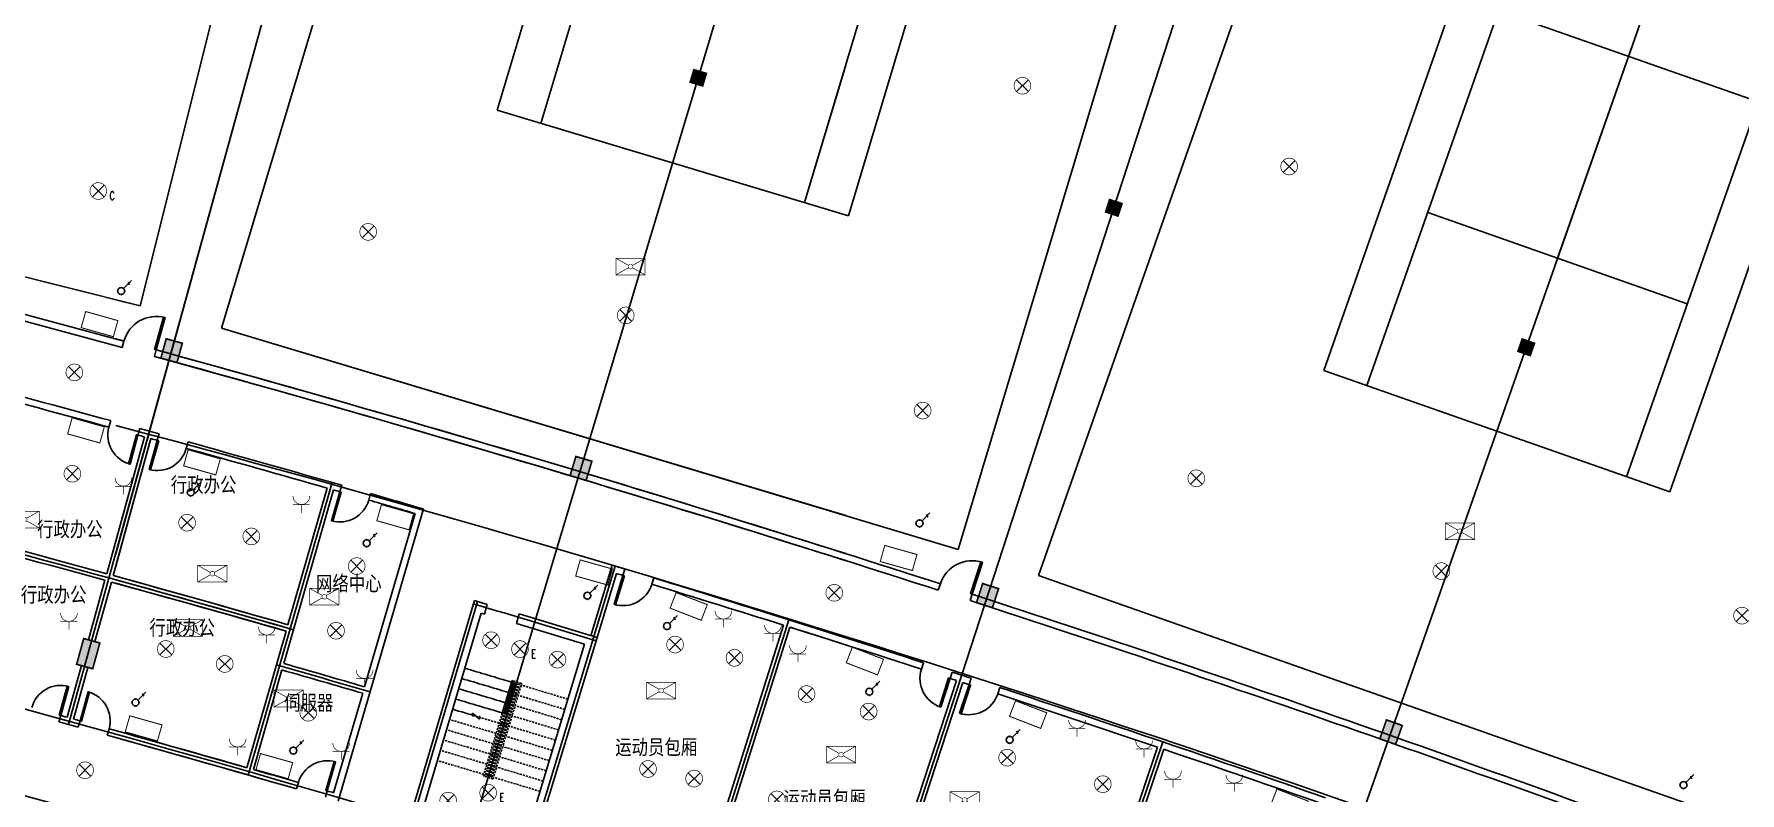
# Model space of a CAD drawing. Extents: x 23618587 to 48466785, y 42305484 to 86624613.
# Drawn here: x 24291357 to 24342374, y 43355228 to 43377924 of the extents above; entities that cross this region are included whole.
import ezdxf

# ---------------------------------------------------------------- set-up
doc = ezdxf.new("R2010")
doc.units = 0
doc.header["$MEASUREMENT"] = 0
doc.linetypes.add('HIDDEN', pattern=[9.525, 6.35, -3.175])
doc.layers.get('0').update_dxf_attribs({"linetype": 'CONTINUOUS'})
for name, color, linetype in [('AC-W', 7, 'CONTINUOUS'), ('设备-动力', 3, 'CONTINUOUS'), ('设备-插座', 3, 'CONTINUOUS'), ('设备-照明', 3, 'CONTINUOUS'), ('设备-箱柜', 3, 'CONTINUOUS')]:
    doc.layers.add(name, color=color, linetype=linetype)
doc.styles.add('IDQSTYLE', font='simplex.shx', dxfattribs={"width": 0.7, "bigfont": 'hzfs1.shx'})
doc.styles.add('Q1', font='SimSun.ttf', dxfattribs={"width": 0.8, "height": 450})

# ---------------------------------------------------------------- blocks, each defined once
blk = doc.blocks.new('HC000426')
at = {"color": 0, "linetype": 'Continuous', "const_width": 0.3}
blk.add_lwpolyline([(5, 2.5), (-5, 2.5), (-5, -2.5), (5, -2.5)], close=True, dxfattribs=at)
at = {"color": 0, "style": 'IDQSTYLE', "width": 0.7}
blk.add_attdef('PSFHATT', (7, -2.5), '', height=2.5, dxfattribs=at)
blk = doc.blocks.new('HC000001')
at = {"color": 0, "linetype": 'Continuous'}
for p, q in [((1.77, 1.77), (-1.77, -1.77)), ((-1.77, 1.77), (1.77, -1.77))]:
    blk.add_line(p, q, dxfattribs=at)
at = {"color": 0, "linetype": 'Continuous', "const_width": 0.2}
blk.add_lwpolyline([(1.77, -1.77, 0.198912), (2.5, 0, 0.198912), (1.77, 1.77, 0.198912), (0, 2.5, 0.198912), (-1.77, 1.77, 0.198912), (-2.5, 0, 0.198912), (-1.77, -1.77, 0.198912), (0, -2.5, 0.198912)], format="xyb", close=True, dxfattribs=at)
at = {"color": 0, "style": 'IDQSTYLE', "width": 0.7}
for tag, p in [('PSFHATT', (-5.49, 3.24)), ('C', (3.36, -2.66))]:
    blk.add_attdef(tag, p, '', height=2.5, dxfattribs=at)
blk = doc.blocks.new('HC002297100793')
at = {"color": 0}
for p, q in [((0.74, 1.78), (3.12, 4.17)), ((2.09, 3.72), (2.47, 2.92))]:
    blk.add_line(p, q, dxfattribs=at)
blk.add_circle((0, 1.04), 1.04, dxfattribs=at)
for p in [(-1.04, 1.04), (0, 2.08), (0, 0), (1.04, 1.04)]:
    blk.add_point(p, dxfattribs=at)
at = {"color": 0, "width": 0.7}
blk.add_attdef('PSFHATT', (3.15, 0), '', height=0.025, dxfattribs=at)
blk = doc.blocks.new('HC001494')
at = {"color": 0, "linetype": 'Continuous'}
for p, q in [((-1.77, 1.77), (1.77, -1.77)), ((1.77, 1.77), (-1.77, -1.77))]:
    blk.add_line(p, q, dxfattribs=at)
at = {"color": 0, "linetype": 'Continuous', "const_width": 0.2}
blk.add_lwpolyline([(1.77, -1.77, 0.198912), (2.5, 0, 0.198912), (1.77, 1.77, 0.198912), (0, 2.5, 0.198912), (-1.77, 1.77, 0.198912), (-2.5, 0, 0.198912), (-1.77, -1.77, 0.198912), (0, -2.5, 0.198912)], format="xyb", close=True, dxfattribs=at)
at = {"color": 0, "style": 'IDQSTYLE', "width": 0.7}
blk.add_attdef('PSFHATT', (4.5, -2.5), '', height=2.5, dxfattribs=at)
blk = doc.blocks.new('HC000704')
at = {"color": 0, "linetype": 'Continuous', "const_width": 0.2}
for points in [[(-0.61, 0.35), (-4.38, 2.5)], [(-4.38, 2.5), (4.37, 2.5), (4.37, -2.5), (-4.38, -2.5), (-4.38, 2.5)], [(4.37, 2.5), (0.61, 0.35)], [(-0.61, -0.35), (-4.38, -2.5)], [(0.61, -0.35), (4.37, -2.5)]]:
    blk.add_lwpolyline(points, dxfattribs=at)
at = {"color": 0, "linetype": 'Continuous', "const_width": 0.16}
blk.add_lwpolyline([(0, -0.71, 0.198912), (0.5, -0.5, 0.198912), (0.71, 0, 0.198912), (0.5, 0.5, 0.198912), (0, 0.71, 0.198912), (-0.5, 0.5, 0.198912), (-0.71, 0, 0.198912), (-0.5, -0.5, 0.198912)], format="xyb", close=True, dxfattribs=at)
at = {"color": 0, "style": 'IDQSTYLE', "width": 0.7}
blk.add_attdef('PSFHATT', (6.37, -2.5), '', height=2.5, dxfattribs=at)
blk = doc.blocks.new('HC001847003903')
at = {"color": 0, "linetype": 'Continuous'}
for p, q in [((-1.77, 1.77), (1.77, -1.77)), ((1.77, 1.77), (-1.77, -1.77))]:
    blk.add_line(p, q, dxfattribs=at)
at = {"color": 0, "linetype": 'Continuous', "const_width": 0.2}
blk.add_lwpolyline([(1.77, -1.77, 0.198912), (2.5, 0, 0.198912), (1.77, 1.77, 0.198912), (0, 2.5, 0.198912), (-1.77, 1.77, 0.198912), (-2.5, 0, 0.198912), (-1.77, -1.77, 0.198912), (0, -2.5, 0.198912)], format="xyb", close=True, dxfattribs=at)
at = {"color": 0, "style": 'IDQSTYLE', "width": 0.7}
blk.add_attdef('E', (3.36, -2.66), '', height=2.5, dxfattribs=at)
at = {"color": 0, "width": 0.7}
blk.add_attdef('PSFHATT', (6.44, -2.66), '', height=2.5, dxfattribs=at)
blk = doc.blocks.new('HC000133')
at = {"color": 0, "linetype": 'Continuous', "const_width": 0.2}
for points in [[(-2.55, 2.48), (2.48, 2.48)], [(0, 2.5), (0, 0)]]:
    blk.add_lwpolyline(points, dxfattribs=at)
blk.add_lwpolyline([(-2.5, 5, 0.198912), (-1.77, 3.23, 0.198912), (0, 2.5, 0.198912), (1.77, 3.23, 0.198912), (2.5, 5)], format="xyb", dxfattribs=at)
at = {"color": 0, "style": 'IDQSTYLE', "width": 0.7}
blk.add_attdef('PSFHATT', (4.5, 0), '', height=2.5, dxfattribs=at)

msp = doc.modelspace()

# ---------------------------------------------------------------- hatches: boundary and pattern name
at = {"layer": 'AC-W'}
for points in [[(24295790.30639, 43368677.59241), (24295308.2476, 43368810.33022), (24295148.9676, 43368231.8582), (24295631.02638, 43368099.12038)], [(24295790.30639, 43368677.59241), (24295308.2476, 43368810.33022), (24295148.9676, 43368231.8582), (24295631.02638, 43368099.12038)], [(24308039.01129, 43365147.33038), (24307560.12217, 43365291.08437), (24307387.60761, 43364716.42036), (24307866.49673, 43364572.66637)], [(24308039.01129, 43365147.33038), (24307560.12217, 43365291.08437), (24307387.60761, 43364716.42036), (24307866.49673, 43364572.66637)], [(24319542.03584, 43360920.00585), (24320017.48631, 43360765.25816), (24320203.22068, 43361335.78664), (24319727.77021, 43361490.53433)], [(24293322.58046, 43359712.53341), (24292840.5068, 43359845.21718), (24292628.21277, 43359073.89932), (24293110.28643, 43358941.21555)], [(24332276.39305, 43357245.00742), (24331804.65205, 43357410.71932), (24331605.80304, 43356844.62827), (24332077.54404, 43356678.91637)]]:
    msp.add_hatch(color=7, dxfattribs=at).paths.add_polyline_path(points)

# ---------------------------------------------------------------- linework, layer by layer
at = {"layer": 'AC-W', "color": 7, "ltscale": 300}
for p, q in [((24292390.74291, 43357270.86019), (24307453.54742, 43411985.79285)), ((24293797.68593, 43362381.51489), (24307453.54742, 43411985.79285)), ((24304377.63266, 43353821.89391), (24320696.74474, 43408174.89825)), ((24316281.88998, 43350097.7092), (24333848.89883, 43404060.7719)), ((24328097.19679, 43346100.28264), (24346902.50928, 43399643.93514)), ((24304377.63266, 43353821.89391), (24315631.94022, 43391305.88352)), ((24297763.90903, 43355761.81361), (24300269.55757, 43364510.05489)), ((24297763.90903, 43355761.81361), (24300269.55757, 43364510.05489)), ((24306095.03503, 43353303.15237), (24308740.70956, 43362010.06953)), ((24306095.03503, 43353303.15237), (24308740.70956, 43362010.06953)), ((24302658.52083, 43354334.9419), (24304620.77832, 43360950.01317)), ((24302658.52083, 43354334.9419), (24304620.77832, 43360950.01317)), ((24311196.36591, 43351725.54768), (24313927.78141, 43360405.94913)), ((24311196.36591, 43351725.54768), (24313927.78141, 43360405.94913)), ((24322201.05527, 43348133.02194), (24325117.43288, 43356753.04176))]:
    msp.add_line(p, q, dxfattribs=at)
at = {"layer": 'AC-W', "color": 7}
for p, q in [((24304496.43663, 43409565.64842), (24294527.64148, 43369796.02279)), ((24304496.43663, 43409565.64842), (24294527.64148, 43369796.02279)), ((24308755.37016, 43408393.18087), (24296965.35086, 43369124.93104)), ((24308755.37016, 43408393.18087), (24296965.35086, 43369124.93104)), ((24318993.88125, 43362511.01777), (24330783.90056, 43401779.2676)), ((24321397.20567, 43361728.64518), (24334983.42262, 43400412.16504)), ((24312038.72844, 43398412.44938), (24305203.39286, 43375646.4421)), ((24312038.72844, 43398412.44938), (24305203.39286, 43375646.4421)), ((24313350.86264, 43398018.4902), (24306515.52706, 43375252.48292)), ((24313350.86264, 43398018.4902), (24306515.52706, 43375252.48292)), ((24321233.24548, 43395651.8595), (24314397.90989, 43372885.85222)), ((24322545.37968, 43395257.90032), (24315710.0441, 43372491.89304)), ((24337804.0515, 43390290.62808), (24329927.35938, 43367863.62157)), ((24339096.64716, 43389836.64962), (24331219.95504, 43367409.6431)), ((24346861.65615, 43387109.46509), (24338984.96403, 43364682.45858)), ((24348154.25181, 43386655.48662), (24340277.55969, 43364228.48011)), ((24341161.58092, 43383297.9572), (24336920.03026, 43371221.151)), ((24333007.12, 43379378.67257), (24343591.42411, 43375661.31043)), ((24315631.94022, 43376995.95669), (24314397.90989, 43372885.85222)), ((24305203.39286, 43375646.4421), (24315710.0441, 43372491.89304)), ((24305203.39286, 43375646.4421), (24315710.0441, 43372491.89304)), ((24294527.64148, 43369796.02279), (24272218.33649, 43375388.15215)), ((24333037.52577, 43372584.74326), (24340802.53476, 43369857.55873)), ((24294527.64148, 43369796.02279), (24293797.68593, 43369978.99603)), ((24296965.35086, 43369124.93104), (24315631.94022, 43363520.41722)), ((24296965.35086, 43369124.93104), (24318993.40237, 43362511.16155)), ((24293991.76735, 43368548.51469), (24294044.34577, 43368741.47974)), ((24293991.76735, 43368548.51469), (24294044.34577, 43368741.47974)), ((24294956.17994, 43368284.79778), (24295009.10733, 43368477.6674)), ((24294956.17994, 43368284.79778), (24295009.10733, 43368477.6674)), ((24340277.55969, 43364228.48011), (24329927.35938, 43367863.62157)), ((24293595.90223, 43366168.82557), (24293648.56608, 43366361.76732)), ((24294463.78835, 43365931.17167), (24294516.76762, 43366124.02705)), ((24294463.78835, 43365931.17167), (24294516.76762, 43366124.02705)), ((24295042.16267, 43365771.94751), (24295095.35212, 43365964.74503)), ((24295042.16267, 43365771.94751), (24295095.35212, 43365964.74503)), ((24293528.53876, 43361780.60913), (24294656.58156, 43365878.17182)), ((24293721.36523, 43361727.52476), (24294849.40803, 43365825.08746)), ((24293797.68593, 43362758.27365), (24294656.58156, 43365878.17182)), ((24293797.68593, 43362004.75613), (24294849.40803, 43365825.08746)), ((24295909.39792, 43365531.92935), (24295962.90255, 43365724.63964)), ((24295909.39792, 43365531.92935), (24295962.90255, 43365724.63964)), ((24300502.81701, 43364235.11848), (24300557.991, 43364427.35748)), ((24300502.81701, 43364235.11848), (24300557.991, 43364427.35748)), ((24298823.752, 43359098.97838), (24300310.62039, 43364290.24252)), ((24298823.752, 43359098.97838), (24300310.62039, 43364290.24252)), ((24298948.13086, 43360259.59457), (24300118.35135, 43364345.31172)), ((24298948.13086, 43360259.59457), (24300118.35135, 43364345.31172)), ((24301367.53209, 43363986.17363), (24301423.02033, 43364178.32215)), ((24301367.53209, 43363986.17363), (24301423.02033, 43364178.32215)), ((24300452.52971, 43354984.22097), (24303001.75405, 43363719.86393)), ((24300452.52971, 43354984.22097), (24303001.75405, 43363719.86393)), ((24301241.00846, 43358400.11055), (24302753.73499, 43363583.89869)), ((24301241.00846, 43358400.11055), (24302753.73499, 43363583.89869)), ((24308003.97186, 43359929.42278), (24308645.02651, 43362039.13418)), ((24308003.97186, 43359929.42278), (24308645.02651, 43362039.13418)), ((24308969.52817, 43361731.42631), (24309027.77915, 43361922.75541)), ((24308969.52817, 43361731.42631), (24309027.77915, 43361922.75541)), ((24292984.79975, 43359805.50264), (24293475.45439, 43361587.78265)), ((24293177.62922, 43359752.42913), (24293668.28087, 43361534.69828)), ((24308195.33268, 43359871.27609), (24308778.24063, 43361789.62667)), ((24308195.33268, 43359871.27609), (24308778.24063, 43361789.62667)), ((24309830.13812, 43361468.64083), (24309888.70187, 43361659.87442)), ((24309830.13812, 43361468.64083), (24309888.70187, 43361659.87442)), ((24318400.66835, 43361289.65043), (24318462.07901, 43361479.98889)), ((24343097.71681, 43354107.10884), (24321397.67742, 43361728.47949)), ((24319351.91046, 43360981.79219), (24319413.66532, 43361172.01926)), ((24297722.84117, 43355981.60838), (24298893.06166, 43360067.32553)), ((24297722.84117, 43355981.60838), (24298893.06166, 43360067.32553)), ((24307248.29576, 43359849.25063), (24307248.28212, 43359849.20553)), ((24307248.29576, 43359849.25063), (24307248.28212, 43359849.20553)), ((24307344.01585, 43359820.30821), (24307344.02949, 43359820.35331)), ((24307344.01585, 43359820.30821), (24307344.02949, 43359820.35331)), ((24311926.40188, 43354378.75271), (24313772.35855, 43360245.17797)), ((24311926.40188, 43354378.75271), (24313772.35855, 43360245.17797)), ((24312117.17994, 43354318.7216), (24313963.1366, 43360185.14686)), ((24312117.17994, 43354318.7216), (24313963.1366, 43360185.14686)), ((24292347.41159, 43357490.21995), (24292772.46229, 43359034.19673)), ((24292540.23806, 43357437.13558), (24292965.29175, 43358981.12322)), ((24297915.11021, 43355926.53918), (24298768.6828, 43358906.70933)), ((24297915.11021, 43355926.53918), (24298768.6828, 43358906.70933)), ((24317895.61396, 43358930.72068), (24317957.10889, 43359121.03193)), ((24318751.63253, 43358653.34384), (24318813.43856, 43358843.55429)), ((24305350.04394, 43357582.26851), (24305651.64034, 43358586.77601)), ((24305350.04394, 43357582.26851), (24305651.64034, 43358586.77601)), ((24305403.51468, 43357586.48414), (24305699.53174, 43358572.40889)), ((24305403.51468, 43357586.48414), (24305699.53174, 43358572.40889)), ((24305456.98476, 43357590.69758), (24305733.04375, 43358510.14929)), ((24305456.98476, 43357590.69758), (24305733.04375, 43358510.14929)), ((24316992.06643, 43352602.30975), (24318941.77992, 43358591.52011)), ((24317182.23968, 43352540.38935), (24319131.95666, 43358529.61042)), ((24319322.05907, 43358467.64852), (24319384.0724, 43358657.79149)), ((24320177.31856, 43358187.93992), (24320239.64271, 43358377.98123)), ((24300316.56447, 43355232.24003), (24301184.98155, 43358208.1184)), ((24300316.56447, 43355232.24003), (24301184.98155, 43358208.1184)), ((24292101.53457, 43357350.39193), (24292154.5121, 43357543.24779)), ((24292679.90715, 43357191.16825), (24292733.09833, 43357383.96528)), ((24304681.29464, 43357430.96964), (24304466.19411, 43357614.63173)), ((24304474.18971, 43357513.21617), (24304466.19411, 43357614.63173)), ((24304681.29464, 43357430.96964), (24304466.19411, 43357614.63173)), ((24304474.18971, 43357513.21617), (24304466.19411, 43357614.63173)), ((24304681.29464, 43357430.96964), (24304673.57102, 43357528.93539)), ((24304681.29464, 43357430.96964), (24304673.57102, 43357528.93539)), ((24293547.13444, 43356951.13139), (24293600.64598, 43357143.83975)), ((24322987.64974, 43350770.01239), (24324958.60826, 43356595.63027)), ((24323177.10072, 43350705.91618), (24325148.05925, 43356531.53406)), ((24299204.42449, 43355347.0663), (24299260.02582, 43355539.18213)), ((24299204.42449, 43355347.0663), (24299260.02582, 43355539.18213)), ((24300068.57792, 43355096.18837), (24300124.49845, 43355288.21153)), ((24300068.57792, 43355096.18837), (24300124.49845, 43355288.21153))]:
    msp.add_line(p, q, dxfattribs=at)
at = {"layer": 'AC-W', "color": 7, "ltscale": 1000}
for p, q in [((24302562.64722, 43354363.37167), (24304524.91253, 43360978.46929)), ((24302562.64722, 43354363.37167), (24304524.91253, 43360978.46929)), ((24304524.91253, 43360978.46929), (24304908.42814, 43360864.62926)), ((24304524.91253, 43360978.46929), (24304908.42814, 43360864.62926)), ((24304908.42814, 43360864.62926), (24304822.95488, 43360577.06305)), ((24304908.42814, 43360864.62926), (24304822.95488, 43360577.06305)), ((24304727.20179, 43360605.51423), (24302935.56817, 43354565.64218)), ((24304727.20179, 43360605.51423), (24302935.56817, 43354565.64218)), ((24304822.95488, 43360577.06305), (24304727.20179, 43360605.51423)), ((24304822.95488, 43360577.06305), (24304727.20179, 43360605.51423)), ((24305780.89905, 43360291.38233), (24305866.89671, 43360578.79215)), ((24305780.89905, 43360291.38233), (24305866.89671, 43360578.79215)), ((24307822.50447, 43359676.17109), (24305780.89905, 43360291.38233)), ((24307822.50447, 43359676.17109), (24305780.89905, 43360291.38233)), ((24305866.89671, 43360578.79215), (24308195.33268, 43359871.27609)), ((24305866.89671, 43360578.79215), (24308195.33268, 43359871.27609)), ((24308195.33268, 43359871.27609), (24306248.85945, 43353465.43101)), ((24308195.33268, 43359871.27609), (24306248.85945, 43353465.43101)), ((24305990.88352, 43353648.30497), (24307822.50447, 43359676.17109)), ((24305990.88352, 43353648.30497), (24307822.50447, 43359676.17109))]:
    msp.add_line(p, q, dxfattribs=at)
at = {"layer": 'AC-W', "color": 7, "linetype": 'HIDDEN', "ltscale": 10}
for p, q in [((24305000.643, 43355723.03802), (24305828.81997, 43358481.39314)), ((24305000.643, 43355723.03802), (24305828.81997, 43358481.39314)), ((24305048.52912, 43355708.65334), (24305876.70808, 43358467.01507)), ((24305048.52912, 43355708.65334), (24305876.70808, 43358467.01507)), ((24305082.03585, 43355646.37614), (24305938.96899, 43358500.50758)), ((24305082.03585, 43355646.37614), (24305938.96899, 43358500.50758)), ((24304794.70719, 43355732.64457), (24305350.04394, 43357582.26851)), ((24304794.70719, 43355732.64457), (24305350.04394, 43357582.26851)), ((24304856.97668, 43355766.16563), (24305403.51468, 43357586.48414)), ((24304856.97668, 43355766.16563), (24305403.51468, 43357586.48414)), ((24304904.86678, 43355751.79416), (24305456.98476, 43357590.69758)), ((24304904.86678, 43355751.79416), (24305456.98476, 43357590.69758))]:
    msp.add_line(p, q, dxfattribs=at)
at = {"layer": 'AC-W', "color": 7, "const_width": 40}
for points in [[(24311087.5838, 43376865.70177), (24311470.68226, 43376750.65581), (24311355.6363, 43376367.55736), (24310972.53784, 43376482.60331), (24311087.5838, 43376865.70177)], [(24311087.5838, 43376865.70177), (24311470.68226, 43376750.65581), (24311355.6363, 43376367.55736), (24310972.53784, 43376482.60331), (24311087.5838, 43376865.70177)], [(24323520.90476, 43372980.8294), (24323901.25132, 43372856.9888), (24323777.41071, 43372476.64224), (24323397.06415, 43372600.48284), (24323520.90476, 43372980.8294)], [(24335861.43315, 43368810.57015), (24336238.82595, 43368678.00063), (24336106.25643, 43368300.60784), (24335728.86363, 43368433.17735), (24335861.43315, 43368810.57015)]]:
    msp.add_lwpolyline(points, dxfattribs=at)
at = {"layer": 'AC-W', "color": 7}
for points in [[(24295009.10733, 43368477.6674), (24294960.86925, 43368490.85802), (24295224.68159, 43369455.61958), (24295272.91966, 43369442.42896)], [(24295009.10733, 43368477.6674), (24294960.86925, 43368490.85802), (24295224.68159, 43369455.61958), (24295272.91966, 43369442.42896)], [(24294463.20003, 43365929.03005), (24294419.76425, 43365940.79155), (24294184.53427, 43365072.07592), (24294227.97005, 43365060.31442)], [(24294463.20003, 43365929.03005), (24294419.76425, 43365940.79155), (24294184.53427, 43365072.07592), (24294227.97005, 43365060.31442)], [(24295041.57201, 43365769.80653), (24295084.90737, 43365757.68028), (24294842.38228, 43364890.97296), (24294799.04692, 43364903.09921)], [(24295041.57201, 43365769.80653), (24295084.90737, 43365757.68028), (24294842.38228, 43364890.97296), (24294799.04692, 43364903.09921)], [(24300502.20432, 43364232.98371), (24300545.41238, 43364220.4114), (24300293.96617, 43363356.25007), (24300250.7581, 43363368.82238)], [(24300502.20432, 43364232.98371), (24300545.41238, 43364220.4114), (24300293.96617, 43363356.25007), (24300250.7581, 43363368.82238)], [(24319413.66532, 43361172.01926), (24319366.08601, 43361187.41774), (24319674.05564, 43362139.00406), (24319721.63496, 43362123.60557)], [(24308968.8813, 43361729.30164), (24309011.88211, 43361716.03776), (24308746.60447, 43360856.02161), (24308703.60367, 43360869.28549)], [(24308968.8813, 43361729.30164), (24309011.88211, 43361716.03776), (24308746.60447, 43360856.02161), (24308703.60367, 43360869.28549)], [(24292154.5121, 43357543.24779), (24292111.10964, 43357555.13167), (24292348.78728, 43358423.18082), (24292392.18974, 43358411.29694)], [(24292733.09833, 43357383.96528), (24292776.46771, 43357371.96122), (24293016.5489, 43358239.34869), (24292973.17953, 43358251.35275)], [(24318750.94619, 43358651.23159), (24318708.09825, 43358664.98128), (24318433.10455, 43357808.02243), (24318475.95249, 43357794.27275)], [(24319321.37042, 43358465.53703), (24319364.10125, 43358451.4276), (24319081.91269, 43357596.81095), (24319039.18185, 43357610.92038)], [(24300124.49845, 43355288.21153), (24300081.2828, 43355300.75774), (24300332.20707, 43356165.07077), (24300375.42272, 43356152.52456)], [(24300124.49845, 43355288.21153), (24300081.2828, 43355300.75774), (24300332.20707, 43356165.07077), (24300375.42272, 43356152.52456)]]:
    msp.add_lwpolyline(points, close=True, dxfattribs=at)
at = {"layer": 'AC-W', "color": 7, "const_width": 50}
for points in [[(24295148.9676, 43368231.8582), (24295308.2476, 43368810.33022), (24295790.30639, 43368677.59241), (24295631.02638, 43368099.12038)], [(24295148.9676, 43368231.8582), (24295308.2476, 43368810.33022), (24295790.30639, 43368677.59241), (24295631.02638, 43368099.12038)], [(24307866.49673, 43364572.66637), (24308039.01129, 43365147.33038), (24307560.12217, 43365291.08437), (24307387.60761, 43364716.42036)], [(24307866.49673, 43364572.66637), (24308039.01129, 43365147.33038), (24307560.12217, 43365291.08437), (24307387.60761, 43364716.42036)], [(24320017.48631, 43360765.25816), (24320203.22068, 43361335.78664), (24319727.77021, 43361490.53433), (24319542.03584, 43360920.00585)], [(24293322.58046, 43359712.53341), (24292840.5068, 43359845.21718), (24292628.21277, 43359073.89932), (24293110.28643, 43358941.21555)], [(24331605.80304, 43356844.62827), (24331804.65205, 43357410.71932), (24332276.39305, 43357245.00742), (24332077.54404, 43356678.91637)]]:
    msp.add_lwpolyline(points, close=True, dxfattribs=at)
at = {"layer": 'AC-W', "color": 7}
for centre, radius, start, end in [((24148685.34615, 42835267.72991), 552922.67138, 74.7582617096, 77.2946194507), ((24148685.34615, 42835267.72991), 552722.67138, 74.7582617096, 77.2946194507), ((24295009.10733, 43368477.6674), 1000.18089, 74.706440577, 164.706440576), ((24295009.10733, 43368477.6674), 1000.18089, 74.706440577, 164.706440576), ((24148685.34615, 42835267.72991), 552722.67138, 74.7582617096, 74.7791128139), ((24148685.34615, 42835267.72991), 552922.67138, 74.7582617096, 74.7847516193), ((24148685.34615, 42835267.72991), 552922.67138, 72.4261514109, 74.6546194497), ((24148685.34615, 42835267.72991), 552922.67138, 72.1182616987, 74.6546194497), ((24148685.34615, 42835267.72991), 552722.67138, 72.4195850621, 74.6546194497), ((24148685.34615, 42835267.72991), 552722.67138, 72.1182616987, 74.6546194497), ((24148685.34615, 42835267.72991), 550522.67138, 74.7328934336, 75.2298232466), ((24148685.34615, 42835267.72991), 550322.67138, 74.7328934336, 75.1881836819), ((24294463.20003, 43365929.03005), 900, 164.848830368, 254.848830373), ((24148685.34615, 42835267.72991), 550322.67138, 74.6183917478, 74.6392086806), ((24148685.34615, 42835267.72991), 550322.67138, 74.6183917478, 74.6392086806), ((24148685.34615, 42835267.72991), 550522.67138, 74.5767521901, 74.6392086806), ((24148685.34615, 42835267.72991), 550522.67138, 74.5767521901, 74.6392086806), ((24148759.7883, 42835660.74182), 530172.67138, 79.4743453433, 79.4743453433), ((24148766.30591, 42835659.45113), 530172.67138, 78.1227654299, 78.1227654299), ((24148779.34207, 42835656.52904), 530172.67138, 76.2090487924, 76.2090487924), ((24295041.57201, 43365769.80653), 900, 254.367130506, 344.36713051), ((24295041.57201, 43365769.80653), 900, 254.367130506, 344.36713051), ((24148685.34615, 42835267.72991), 550322.67138, 74.5767521901, 74.5975691362), ((24148685.34615, 42835267.72991), 550322.67138, 74.5767521901, 74.5975691362), ((24148685.34615, 42835267.72991), 550322.67138, 74.0277771822, 74.4830674539), ((24148685.34615, 42835267.72991), 550322.67138, 74.0277771822, 74.4830674539), ((24148685.34615, 42835267.72991), 550522.67138, 73.9861376318, 74.4830674539), ((24148685.34615, 42835267.72991), 550522.67138, 73.9861376318, 74.4830674539), ((24294463.20003, 43365929.03005), 900, 222.314554492, 254.848830373), ((24300502.20432, 43364232.98371), 900, 253.776515953, 343.776515951), ((24300502.20432, 43364232.98371), 900, 253.776515953, 343.776515951), ((24148685.34615, 42835267.72991), 550322.67138, 73.9861376318, 74.0069545772), ((24148685.34615, 42835267.72991), 550322.67138, 73.9861376318, 74.0069545772), ((24148685.34615, 42835267.72991), 550322.67138, 73.7421767675, 73.8924528876), ((24148685.34615, 42835267.72991), 550322.67138, 73.7421767675, 73.8924528876), ((24148685.34615, 42835267.72991), 550522.67138, 73.7213579438, 73.8924528876), ((24148685.34615, 42835267.72991), 550522.67138, 73.7213579438, 73.8924528876), ((24148685.34615, 42835267.72991), 545872.67138, 74.6184766167, 75.1880988188), ((24148685.34615, 42835267.72991), 546072.67138, 74.6184727703, 75.1881026557), ((24148685.34615, 42835267.72991), 550522.67138, 73.0668992001, 73.1085349726), ((24148685.34615, 42835267.72991), 550522.67138, 73.0668992001, 73.1085349726), ((24319413.66532, 43361172.01926), 1000.18089, 72.066440574, 162.066440573), ((24148685.34615, 42835267.72991), 545872.67138, 74.0278620598, 74.5974842593), ((24148685.34615, 42835267.72991), 546072.67138, 74.0278582163, 74.5974881058), ((24148685.34615, 42835267.72991), 546072.67138, 74.0278582163, 74.5891817909), ((24148685.34615, 42835267.72991), 545872.67138, 74.0278620598, 74.5833951806), ((24308968.8813, 43361729.30164), 900, 252.857277512, 342.857277515), ((24308968.8813, 43361729.30164), 900, 252.857277512, 342.857277515), ((24148685.34615, 42835267.72991), 550322.67138, 73.0668992001, 73.0877161322), ((24148685.34615, 42835267.72991), 550322.67138, 73.0668992001, 73.0877161322), ((24148685.34615, 42835267.72991), 550322.67138, 72.5434652465, 72.9732144521), ((24148685.34615, 42835267.72991), 550322.67138, 72.5434652465, 72.9732144521), ((24148685.34615, 42835267.72991), 550522.67138, 72.3470244808, 72.9732144521), ((24148685.34615, 42835267.72991), 550522.67138, 72.0928934274, 72.9732144521), ((24148685.34615, 42835267.72991), 552722.67138, 69.4782617, 72.0146194512), ((24148685.34615, 42835267.72991), 552922.67138, 69.4782617, 72.0146194512), ((24148685.34615, 42835267.72991), 550322.67138, 72.3403978379, 72.5226426374), ((24148685.34615, 42835267.72991), 550322.67138, 72.0928934274, 72.5226426374), ((24148685.34615, 42835267.72991), 544722.67138, 73.7422838071, 74.006847541), ((24148685.34615, 42835267.72991), 544722.67138, 73.7422838071, 74.006847541), ((24148685.34615, 42835267.72991), 544922.67138, 73.7422799443, 74.0068513992), ((24148685.34615, 42835267.72991), 544922.67138, 73.7422799443, 74.0068513992), ((24148685.34615, 42835267.72991), 546302.67138, 73.3037123206, 73.4568575971), ((24148685.34615, 42835267.72991), 546302.67138, 73.3037123206, 73.4568575971), ((24318750.94619, 43358651.23159), 900, 162.20883037, 252.208830368), ((24148685.34615, 42835267.72991), 550522.67138, 71.9367521983, 71.9992086776), ((24292154.5121, 43357543.24779), 900, 74.687334153, 164.687334157), ((24292733.09833, 43357383.96528), 900, 344.52862672, 74.528626718), ((24148685.34615, 42835267.72991), 545662.67138, 73.3037307746, 73.4568329937), ((24148685.34615, 42835267.72991), 545662.67138, 73.3037307746, 73.4568329937), ((24148685.34615, 42835267.72991), 545982.67138, 73.3037215402, 73.4568453082), ((24148685.34615, 42835267.72991), 545982.67138, 73.3037215402, 73.4568453082), ((24148685.34615, 42835267.72991), 546352.67138, 73.2984673944, 73.3037108738), ((24148685.34615, 42835267.72991), 546352.67138, 73.2984673944, 73.3037108738), ((24148685.34615, 42835267.72991), 550322.67138, 71.9783917423, 71.9992086776), ((24148685.34615, 42835267.72991), 550322.67138, 71.9367521983, 71.9575691348), ((24148685.34615, 42835267.72991), 550522.67138, 70.7728934241, 71.8430674458), ((24148685.34615, 42835267.72991), 545022.67138, 73.3775964592, 73.4568083335), ((24148685.34615, 42835267.72991), 545022.67138, 73.3775964592, 73.4568083335), ((24148685.34615, 42835267.72991), 545342.67138, 73.303740009, 73.4568206764), ((24148685.34615, 42835267.72991), 545342.67138, 73.303740009, 73.4568206764), ((24148685.34615, 42835267.72991), 545662.67138, 73.2932305417, 73.298480654), ((24148685.34615, 42835267.72991), 545662.67138, 73.2932305417, 73.298480654), ((24148685.34615, 42835267.72991), 545982.67138, 73.2932274766, 73.2984744984), ((24148685.34615, 42835267.72991), 545982.67138, 73.2932274766, 73.2984744984), ((24148685.34615, 42835267.72991), 545662.67138, 73.2774802156, 73.2827303289), ((24148685.34615, 42835267.72991), 545662.67138, 73.2774802156, 73.2827303289), ((24148685.34615, 42835267.72991), 545982.67138, 73.2774863713, 73.2827334067), ((24148685.34615, 42835267.72991), 545982.67138, 73.2774863713, 73.2827334067), ((24319321.37042, 43358465.53703), 900, 251.72713051, 341.72713051), ((24148685.34615, 42835267.72991), 550322.67138, 71.3183917497, 71.8430674458), ((24148685.34615, 42835267.72991), 538822.67138, 74.2021385896, 75.6887706887), ((24148685.34615, 42835267.72991), 539022.67138, 73.4135604186, 75.6887706887), ((24148685.34615, 42835267.72991), 541422.67138, 74.5762389448, 74.639721923), ((24148685.34615, 42835267.72991), 541622.67138, 74.6185589806, 74.639721923), ((24148685.34615, 42835267.72991), 541622.67138, 74.5762389448, 74.5974018994), ((24148685.34615, 42835267.72991), 545342.67138, 73.2932336323, 73.2984868234), ((24148685.34615, 42835267.72991), 545342.67138, 73.2932336323, 73.2984868234), ((24148685.34615, 42835267.72991), 545342.67138, 73.2774740581, 73.2827272502), ((24148685.34615, 42835267.72991), 545342.67138, 73.2774740581, 73.2827272502), ((24148685.34615, 42835267.72991), 541422.67138, 73.8587314209, 74.481014489), ((24148685.34615, 42835267.72991), 541622.67138, 74.0279444271, 74.481014489), ((24148685.34615, 42835267.72991), 541422.67138, 73.8587314209, 74.4534949201), ((24148685.34615, 42835267.72991), 541622.67138, 74.0279444271, 74.4593807065), ((24148685.34615, 42835267.72991), 550322.67138, 70.7728934241, 71.2975691279), ((24148685.34615, 42835267.72991), 541622.67138, 73.8587314209, 74.0067873414), ((24148685.34615, 42835267.72991), 541622.67138, 73.8587314209, 74.0067873414), ((24300124.49845, 43355288.21153), 900, 73.811119179, 163.811119184), ((24300124.49845, 43355288.21153), 900, 73.811119179, 163.811119184), ((24148685.34615, 42835267.72991), 541622.67138, 73.7423440048, 73.7635069499), ((24148685.34615, 42835267.72991), 541622.67138, 73.7423440048, 73.7635069499)]:
    msp.add_arc(centre, radius, start, end, dxfattribs=at)
at = {"layer": 'AC-W', "color": 7, "ltscale": 300}
for centre, radius, start, end in [((24148685.34615, 42835267.72991), 541522.67138, 72.0437285067, 80.4223031797), ((24162246.90911, 42870268.06754), 513099.72014, 62.6224147924, 75.1443656534), ((24148685.34615, 42835267.72991), 545972.67138, 74.0068716318, 75.7441787756), ((24189155.60529, 43024204.46017), 340697.35775, 71.8160243413, 83.5359768094), ((24148685.34615, 42835267.72991), 545972.67138, 74.0068716318, 74.5862890316), ((24148685.34615, 42835267.72991), 548222.67138, 73.087676254, 73.488284612), ((24148685.34615, 42835267.72991), 548222.67138, 73.087676254, 73.488284612), ((24148685.34615, 42835267.72991), 544822.67138, 73.7212490578, 74.0278822916), ((24148685.34615, 42835267.72991), 544822.67138, 73.7212490578, 74.0278822916)]:
    msp.add_arc(centre, radius, start, end, dxfattribs=at)
at = {"layer": 'AC-W', "color": 7, "linetype": 'HIDDEN', "ltscale": 10}
for radius, start, end in [(546302.67138, 73.277492515, 73.2984683556), (546302.67138, 73.277492515, 73.2984683556), (546352.67138, 73.2722500014, 73.2984673944), (546352.67138, 73.2722500014, 73.2984673944), (546302.67138, 73.1191032828, 73.2722485527), (546302.67138, 73.1191032828, 73.2722485527), (545662.67138, 73.1191278881, 73.2722301095), (545662.67138, 73.1191278881, 73.2722301095), (545982.67138, 73.1191155781, 73.2722393439), (545982.67138, 73.1191155781, 73.2722393439), (544702.67138, 73.3037585317, 73.4567959768), (544702.67138, 73.3037585317, 73.4567959768), (545022.67138, 73.3037492571, 73.3775964592), (545022.67138, 73.3037492571, 73.3775964592), (545022.67138, 73.293236711, 73.2984929927), (545022.67138, 73.293236711, 73.2984929927), (545022.67138, 73.2774678868, 73.2827241586), (545022.67138, 73.2774678868, 73.2827241586), (545022.67138, 73.1191525493, 73.2722116104), (545022.67138, 73.1191525493, 73.2722116104), (545342.67138, 73.1191402109, 73.2722208604), (545342.67138, 73.1191402109, 73.2722208604), (544062.67138, 73.3037770839, 73.4567712332), (544062.67138, 73.3037770839, 73.4567712332), (544382.67138, 73.3037677945, 73.4567836173), (544382.67138, 73.3037677945, 73.4567836173), (544702.67138, 73.2932398035, 73.298499164), (544702.67138, 73.2932398035, 73.298499164), (544702.67138, 73.2774617156, 73.2827210789), (544702.67138, 73.2774617156, 73.2827210789), (544702.67138, 73.1191648878, 73.2722023476), (544702.67138, 73.1191648878, 73.2722023476), (543742.67138, 73.3037863869, 73.4567588344), (543742.67138, 73.3037863869, 73.4567588344), (544062.67138, 73.2932459876, 73.2985115321), (544062.67138, 73.2932459876, 73.2985115321), (544382.67138, 73.2932428951, 73.298505348), (544382.67138, 73.2932428951, 73.298505348), (544062.67138, 73.2774493338, 73.2827148821), (544062.67138, 73.2774493338, 73.2827148821), (544382.67138, 73.2774555315, 73.2827179874), (544382.67138, 73.2774555315, 73.2827179874), (544062.67138, 73.1191896461, 73.2721837926), (544062.67138, 73.1191896461, 73.2721837926), (544382.67138, 73.1191772664, 73.272193071), (544382.67138, 73.1191772664, 73.272193071), (543422.67138, 73.3037956909, 73.4567464337), (543422.67138, 73.3037956909, 73.4567464337), (543372.67138, 73.272163734, 73.3037971524), (543372.67138, 73.272163734, 73.3037971524), (543422.67138, 73.2774369363, 73.2985239413), (543422.67138, 73.2774369363, 73.2985239413), (543742.67138, 73.2932490801, 73.2985177298), (543742.67138, 73.2932490801, 73.2985177298), (543742.67138, 73.2774431478, 73.2827117896), (543742.67138, 73.2774431478, 73.2827117896), (543422.67138, 73.1192144476, 73.2721651836), (543422.67138, 73.1192144476, 73.2721651836), (543742.67138, 73.1192020395, 73.2721744886), (543742.67138, 73.1192020395, 73.2721744886)]:
    msp.add_arc((24148685.34615, 42835267.72991), radius, start, end, dxfattribs=at)
at = {"layer": 'AC-W', "color": 7}
for points in [[(24311087.5838, 43376865.70177), (24311470.68226, 43376750.65581), (24310972.53784, 43376482.60331), (24311355.6363, 43376367.55736)], [(24311087.5838, 43376865.70177), (24311470.68226, 43376750.65581), (24310972.53784, 43376482.60331), (24311355.6363, 43376367.55736)], [(24323520.90476, 43372980.8294), (24323901.25132, 43372856.9888), (24323397.06415, 43372600.48284), (24323777.41071, 43372476.64224)], [(24335861.43315, 43368810.57015), (24336238.82595, 43368678.00063), (24335728.86363, 43368433.17735), (24336106.25643, 43368300.60784)]]:
    msp.add_solid(points, dxfattribs=at)

# ---------------------------------------------------------------- block references
at = {"layer": '设备-动力', "xscale": 100, "yscale": 100, "zscale": 100}
for p in [(24309195.25255, 43370970.64509), (24291071.64866, 43363403.84604), (24334001.21575, 43363052.97551), (24296689.04501, 43361786.44778), (24300037.89655, 43361096.69251), (24295960.02778, 43360159.63933), (24298973.50299, 43358051.20947), (24310112.99042, 43358289.35751), (24315494.67412, 43356373.97462), (24319190.50814, 43355013.65567)]:
    msp.add_blockref('HC000704', p, dxfattribs=at)
at = {"layer": '设备-插座', "xscale": 100, "yscale": 100, "zscale": 100}
for p in [(24294030.01551, 43364152.60032), (24299352.9642, 43363604.60075), (24292398.93728, 43360108.42233), (24311973.54144, 43360179.44971), (24298316.07329, 43359700.51251), (24313453.62131, 43359749.01832), (24314199.4532, 43359138.40136), (24314199.4532, 43359138.40136), (24301241.00846, 43358400.11055), (24322549.38328, 43356910.57437), (24297446.1488, 43356353.71964), (24300540.95484, 43356219.30423), (24324555.04254, 43356294.37785), (24325419.13507, 43355387.93729), (24327255.64235, 43355270.63584)]:
    msp.add_blockref('HC000133', p, dxfattribs=at)
at = {"layer": '设备-照明', "color": 3, "xscale": 100, "yscale": 100, "zscale": 100}
for p in [(24320917.02974, 43376379.4672), (24328893.32969, 43373963.53289), (24301348.54585, 43372007.78463), (24309051.03419, 43369509.68031), (24292562.29514, 43367804.86824), (24317933.1829, 43366664.61705), (24292502.42205, 43364773.30183), (24326117.65822, 43364637.27674), (24295933.67763, 43363308.81565), (24297854.7609, 43362898.01797), (24301005.98961, 43362011.32146), (24333445.43091, 43361861.60527), (24315288.10532, 43361212.64849), (24342438.60648, 43360529.28296), (24300387.37664, 43360078.15591), (24295295.50212, 43359531.36052), (24305024.96265, 43359794.9754), (24310528.75694, 43359665.39286), (24297059.51568, 43359084.31599), (24307010.9882, 43359213.51544), (24312304.85279, 43359266.67747), (24314460.7326, 43358183.29676), (24299557.22599, 43357625.98422), (24316316.57153, 43357661.34206), (24309719.24386, 43355944.04918), (24320459.45009, 43356281.3894), (24292881.51259, 43355905.19034), (24311096.62432, 43355654.07434), (24311096.62432, 43355654.07434), (24323320.5351, 43355488.79152), (24303741.2199, 43354998.30837), (24313571.47645, 43355032.23691)]:
    msp.add_blockref('HC001494', p, dxfattribs=at)
at = {"layer": '设备-照明', "color": 3}
ref = msp.add_blockref('HC000001', (24293276.65857, 43373231.17846), dxfattribs=dict(at, xscale=100, yscale=100, zscale=100))
ref.add_attrib('C', 'C', (24293612.48969, 43372964.77435), dxfattribs={"layer": '0', "color": 0, "height": 250, "style": 'IDQSTYLE', "width": 0.7})
at = {"layer": '设备-照明', "xscale": 100, "yscale": 100, "zscale": 100}
for p in [(24293961.06423, 43370135.04034), (24296043.65456, 43364112.05671), (24317839.04318, 43363183.26744), (24301303.81793, 43362593.68759), (24307905.60209, 43361021.98828), (24310286.22206, 43360113.86084), (24294389.33077, 43357827.75838), (24316338.01759, 43358150.67459), (24299108.93019, 43356389.36238), (24320536.1726, 43356711.21667), (24340687.37742, 43355356.78808)]:
    msp.add_blockref('HC002297100793', p, dxfattribs=at)
at = {"layer": '设备-照明', "color": 3}
ref = msp.add_blockref('HC001847003903', (24305888.65015, 43359528.93799), dxfattribs=dict(at, xscale=100, yscale=100, zscale=100))
ref.add_attrib('E', 'E', (24306224.48128, 43359262.53389), dxfattribs={"layer": '0', "color": 0, "height": 250, "style": 'IDQSTYLE', "width": 0.7})
ref = msp.add_blockref('HC001847003903', (24304937.0041, 43355231.95651), dxfattribs=dict(at, xscale=100, yscale=100, zscale=100))
ref.add_attrib('E', 'E', (24305272.83523, 43354965.5524), dxfattribs={"layer": '0', "color": 0, "height": 250, "style": 'IDQSTYLE', "width": 0.7})
at = {"layer": '设备-箱柜', "color": 142, "extrusion": (-1.91543e-12, -6.79408e-12, -1), "xscale": 100, "yscale": 100, "zscale": 100, "rotation": 195.7445776795601}
for p in [(-24293314.12296, 43369249.3116, -0.00034), (-24292908.68401, 43366071.24994, -0.00034), (-24296377.60198, 43365114.87197, -0.00034), (-24302157.95266, 43363472.78929, -0.00034), (-24317212.9292, 43362253.1288, -0.00034), (-24308103.24667, 43361820.28208, -0.00034), (-24294632.17009, 43357156.75957, -0.00034), (-24298542.33973, 43356027.4687, -0.00034)]:
    msp.add_blockref('HC000426', p, dxfattribs=at)
at = {"layer": '设备-箱柜', "color": 142, "xscale": 100, "yscale": 100, "zscale": 100, "rotation": 338.845974346151}
for p in [(24310935.14753, 43360805.58344), (24316205.17158, 43359171.87598), (24321086.41844, 43357571.44496), (24328904.1227, 43354929.80776)]:
    msp.add_blockref('HC000426', p, dxfattribs=at)

# ---------------------------------------------------------------- texts
at = {"layer": 'AC-W', "color": 7, "style": 'Q1', "width": 0.8}
for s, p in [('行政办公', (24295443.76742, 43364220.83744)), ('行政办公', (24295443.76742, 43364220.83744)), ('行政办公', (24291445.24072, 43362890.97655)), ('行政办公', (24290959.88121, 43360934.67884)), ('网络中心', (24299786.87337, 43361268.81921)), ('网络中心', (24299786.87337, 43361268.81921)), ('行政办公', (24294803.97981, 43359945.8067)), ('行政办公', (24294803.97981, 43359945.8067)), ('伺服器', (24298833.93713, 43357701.61917)), ('伺服器', (24298833.93713, 43357701.61917)), ('运动员包厢', (24308735.77328, 43356371.66574)), ('运动员包厢', (24308735.77328, 43356371.66574)), ('运动员包厢', (24313773.04284, 43354839.59742)), ('运动员包厢', (24313773.04284, 43354839.59742))]:
    msp.add_text(s, height=450, dxfattribs=at).set_placement(p)

doc.saveas('drawing.dxf')
